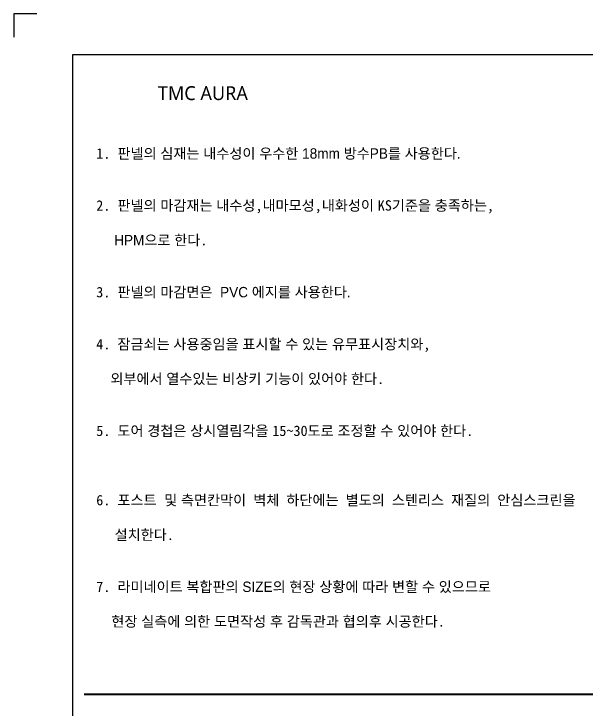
# Model space of a CAD drawing. Extents: x -256 to 8104, y -176 to 5714.
# Drawn here: x -256 to 2221, y 2705 to 5714 of the extents above; entities that cross this region are included whole.
import ezdxf
from ezdxf.enums import TextEntityAlignment as Align

# ---------------------------------------------------------------- set-up
doc = ezdxf.new("R2010")
doc.units = 0
doc.header["$LTSCALE"] = 30
doc.layers.get('0').update_dxf_attribs({"linetype": 'CONTINUOUS'})
doc.layers.add('jac text', color=7, linetype='CONTINUOUS')
doc.layers.add('TIT', color=3, linetype='CONTINUOUS')
doc.styles.add('돋움', font='malgun.ttf')

# ---------------------------------------------------------------- blocks, each defined once
blk = doc.blocks.new('AURA_15', base_point=(148321.5, 175.8))
at = {"color": 2}
for p, q in [((148065.6, 5890), (148065.6, 5790)), ((148065.6, 5890), (148065.6, 5790)), ((148065.6, 5890), (148065.6, 5790)), ((148065.6, 5890), (148065.6, 5790)), ((148065.6, 5890), (148065.6, 5790)), ((148065.6, 5890), (148065.6, 5790)), ((148065.6, 5890), (148065.6, 5790)), ((148165.6, 5890), (148065.6, 5890)), ((148065.6, 5890), (148065.6, 5790))]:
    blk.add_line(p, q, dxfattribs=at)
for points in [[(148320.8, 5714.2), (155573.1, 5714.2), (155573.1, 175.8), (148320.8, 175.8)], [(148320.8, 5714.2), (155573.1, 5714.2), (155573.1, 175.8), (148320.8, 175.8)], [(148320.8, 5714.2), (156302.7, 5714.2), (156302.7, 175.8), (148320.8, 175.8)]]:
    blk.add_lwpolyline(points, close=True, dxfattribs=at)
at = {"color": 8, "const_width": 10}
blk.add_lwpolyline([(148368.9, 2945), (154153.5, 2945)], dxfattribs=at)
at = {"layer": 'jac text', "insert": (148422.1, 3232.8), "char_height": 45, "attachment_point": 7}
blk.add_mtext('1. {\\f굴림|c129|p50;판넬의 심재는 내수성이 우수한 18mm 방수PB를 사용한다.    \\P     \\P}\\P2. {\\f굴림|c129|p50;판넬의 마감재는 내수성},{\\f굴림|c129|p50;내마모성},{\\f굴림|c129|p50;내화성이 }KS{\\f굴림|c129|p50;기준을 충족하는},\\P \\P  {\\f굴림|c129|p50; HPM으로 한다}. \\P\\P\\P3. {\\f굴림|c129|p50;판넬의 마감면은  PVC 에지를 사용한다.\\P\\P}\\P4. {\\f굴림|c129|p50;잠금쇠는 사용중임을 표시할 수 있는 유무표시장치와}, \\P\\P  {\\f굴림|c129|p50;외부에서 열수있는 비상키 기능이 있어야 한다}.\\P\\P\\P5. {\\f굴림|c129|p50;도어 경첩은 상시열림각을 }15~30{\\f굴림|c129|p50;도로 조정할 수 있어야 한다}.\\P\\P\\P\\P6. {\\f굴림|c129|p50;포스트  및 측면칸막이} {\\f굴림|c129|p50;벽체} {\\f굴림|c129|p50;하단에는} {\\f굴림|c129|p50;별도의} {\\f굴림|c129|p50;스텐리스} {\\f굴림|c129|p50;재질의} {\\f굴림|c129|p50;안심스크린을\\P\\P   } {\\f굴림|c129|p50;설치한다}.\\P\\P\\P7. {\\f굴림|c129|p50;라미네이트 복합판의 SIZE의 현장 상황에 따라 변할 수 있으므로 \\P\\P    현장 실측에 의한 도면작성 후 감독관과 협의후 시공한다}. ', dxfattribs=at)
at = {"layer": 'TIT', "style": '돋움'}
blk.add_text('TMC AURA', height=60, dxfattribs=at).set_placement((149078.7, 5517.1), align=Align.RIGHT)

msp = doc.modelspace()

# ---------------------------------------------------------------- block references
msp.add_blockref('AURA_15', (0, 0))

doc.saveas('drawing.dxf')
